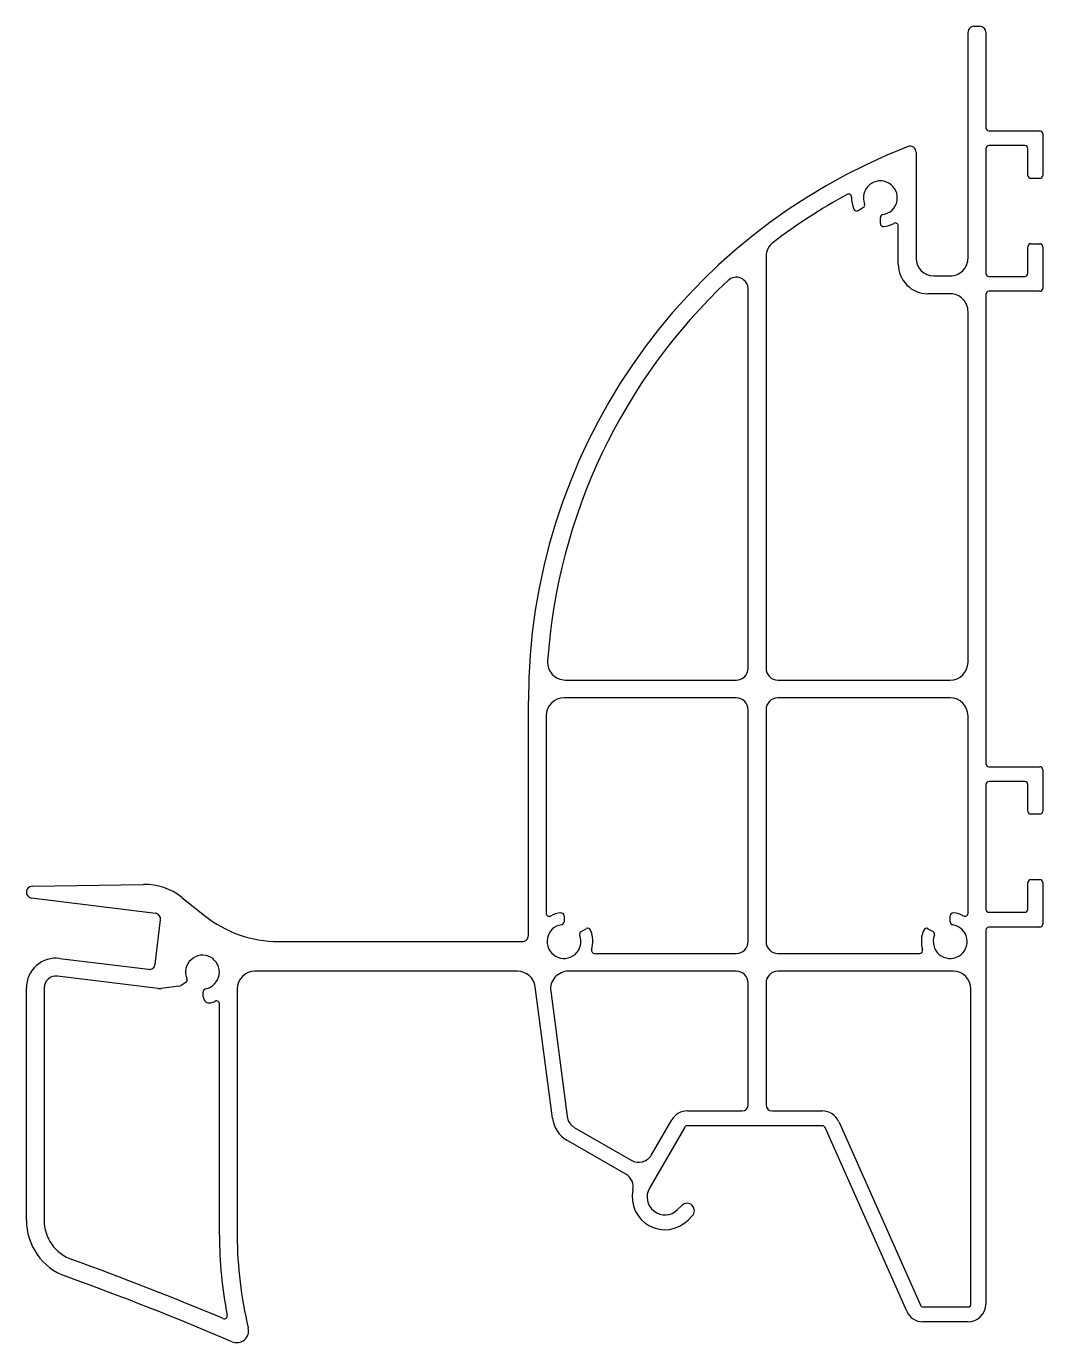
# Model space of a CAD drawing. Extents: x 18 to 189, y 11 to 233.
import ezdxf

# ---------------------------------------------------------------- set-up
doc = ezdxf.new("R2010")
doc.units = 0
doc.layers.get('0').update_dxf_attribs({"linetype": 'CONTINUOUS'})

msp = doc.modelspace()

# ---------------------------------------------------------------- linework, layer by layer
for p, q in [((177.27, 232.72), (178.27, 232.72)), ((176.26, 193.72), (176.26, 231.72)), ((179.26, 231.72), (179.26, 215.64)), ((179.76, 215.14), (188.33, 215.14)), ((179.76, 215.14), (179.76, 215.14)), ((188.83, 214.63), (188.83, 207.63)), ((167.51, 211.54), (167.51, 193.72)), ((179.26, 212.14), (179.26, 191.14)), ((179.26, 212.14), (179.26, 212.14)), ((185.83, 212.64), (179.76, 212.64)), ((185.83, 212.64), (185.83, 212.64)), ((186.33, 207.64), (186.33, 212.13)), ((188.33, 207.14), (186.83, 207.14)), ((158.64, 202.21), (157.76, 201.7)), ((161.51, 199.55), (161.51, 200.56)), ((164.51, 192.72), (164.51, 199.13)), ((186.33, 191.13), (186.33, 195.64)), ((186.83, 196.14), (188.33, 196.14)), ((188.83, 195.63), (188.83, 188.63)), ((142.26, 193.97), (142.26, 124.72)), ((142.26, 193.97), (142.26, 193.97)), ((170.51, 190.72), (173.26, 190.72)), ((179.76, 190.64), (185.83, 190.64)), ((179.76, 190.64), (179.76, 190.64)), ((139.26, 124.72), (139.26, 188.5)), ((173.27, 187.72), (169.51, 187.72)), ((179.26, 187.64), (179.26, 108.64)), ((179.26, 187.64), (179.26, 187.64)), ((188.33, 188.14), (179.76, 188.14)), ((176.26, 125.69), (176.26, 184.69)), ((108.48, 122.72), (137.26, 122.72)), ((144.26, 122.72), (173.24, 122.72)), ((137.26, 119.72), (108.26, 119.72)), ((173.26, 119.72), (144.26, 119.72)), ((102.26, 79.72), (102.26, 119.22)), ((139.26, 78.72), (139.26, 117.72)), ((142.26, 117.72), (142.26, 78.72)), ((105.26, 116.72), (105.26, 83.45)), ((176.26, 83.45), (176.26, 116.72)), ((179.76, 108.14), (188.33, 108.14)), ((179.76, 108.14), (179.76, 108.14)), ((188.83, 107.63), (188.83, 100.63)), ((179.26, 105.14), (179.26, 84.14)), ((179.26, 105.14), (179.26, 105.14)), ((185.83, 105.64), (179.76, 105.64)), ((185.83, 105.64), (185.83, 105.64)), ((186.33, 100.64), (186.33, 105.13)), ((188.33, 100.14), (186.83, 100.14)), ((186.33, 84.13), (186.33, 88.64)), ((186.83, 89.14), (188.33, 89.14)), ((188.83, 88.63), (188.83, 81.63)), ((18.74, 88.02), (37.49, 88.34)), ((39.48, 83.46), (18.62, 86.03)), ((43.91, 86.15), (47.73, 83.1)), ((39.43, 74.91), (40.35, 82.35)), ((39.48, 83.46), (39.48, 83.46)), ((108.26, 83.04), (108.26, 82.03)), ((173.26, 82.03), (173.26, 83.04)), ((179.76, 83.64), (185.83, 83.64)), ((179.76, 83.64), (179.76, 83.64)), ((111.12, 80.38), (112, 80.88)), ((169.52, 80.88), (170.39, 80.38)), ((179.26, 80.64), (179.26, 17.72)), ((179.26, 80.64), (179.26, 80.64)), ((188.33, 81.14), (179.76, 81.14)), ((60.22, 78.72), (101.24, 78.72)), ((102.26, 79.72), (102.26, 79.72)), ((23.38, 75.87), (38.31, 74.04)), ((113.39, 76.72), (137.26, 76.72)), ((144.26, 76.72), (168.12, 76.72)), ((39.43, 74.91), (39.43, 74.91)), ((100.42, 73.72), (56.26, 73.72)), ((137.26, 73.72), (108.99, 73.72)), ((173.76, 73.72), (144.26, 73.72)), ((17.76, 31.83), (17.76, 70.91)), ((20.76, 70.91), (20.76, 31.84)), ((20.76, 70.91), (20.76, 70.91)), ((39.94, 70.81), (23, 72.89)), ((43.41, 71.19), (40.43, 70.81)), ((44.6, 71.82), (43.82, 71.33)), ((106.3, 48.98), (103.39, 71.11)), ((139.26, 51.22), (139.26, 71.72)), ((142.26, 71.72), (142.26, 51.22)), ((47.55, 69.34), (47.52, 70.27)), ((53.26, 70.72), (53.26, 29.24)), ((106.02, 70.34), (108.78, 49.3)), ((176.76, 17.71), (176.76, 70.72)), ((50.26, 29.31), (50.26, 68.22)), ((129.02, 50.22), (138.26, 50.22)), ((143.26, 50.22), (151.77, 50.22)), ((109.99, 47.45), (119.58, 41.91)), ((128.57, 47.47), (122.65, 37.22)), ((123, 42.83), (126.4, 48.72)), ((151.74, 47.72), (129.01, 47.72)), ((151.74, 47.72), (151.74, 47.72)), ((165.95, 16.53), (152.2, 47.42)), ((154.49, 48.43), (168.25, 17.52)), ((118.68, 39.55), (108.76, 45.28)), ((123, 42.83), (123, 42.83)), ((127.36, 33.6), (128.08, 34.32)), ((127.37, 33.6), (127.36, 33.6)), ((129.84, 32.54), (129.13, 31.83)), ((168.7, 17.22), (176.26, 17.22)), ((168.7, 17.22), (168.7, 17.22)), ((176.26, 14.72), (168.68, 14.72))]:
    msp.add_line(p, q)
for centre, radius, start, end in [((177.26, 231.72), 1, 89.2076, 179.9999), ((178.26, 231.72), 1, 0, 89.2076), ((179.76, 215.64), 0.5, 180.0001, 270), ((188.33, 214.64), 0.5, 358.9431, 90), ((202.26, 119.22), 100, 111.1584, 180), ((166.51, 211.54), 1, 360, 110.199), ((179.76, 212.14), 0.5, 90, 180), ((185.83, 212.14), 0.5, 358.9436, 90), ((161.51, 203.86), 2.85, 278.5861, 201.414), ((186.83, 207.64), 0.5, 180, 270.0014), ((188.33, 207.64), 0.5, 270, 358.9431), ((202.3, 119.15), 97.08, 118.5396, 127.3252), ((156.16, 204), 0.5, 357.6574, 118.5446), ((161.52, 203.87), 4.87, 178.6928, 203.3492), ((157.51, 202.14), 0.5, 203.3478, 299.4135), ((158.39, 202.64), 0.5, 300.0029, 21.4137), ((162.01, 200.55), 0.5, 98.5882, 179.4279), ((162.01, 199.54), 0.5, 179.5633, 276.6329), ((161.5, 203.87), 4.86, 276.6324, 297.7054), ((164.01, 199.13), 0.5, 0.0004, 119.0985), ((145.26, 193.97), 3, 127.3247, 180), ((186.83, 195.64), 0.5, 90, 180), ((188.33, 195.64), 0.5, 358.9431, 90.0014), ((169.51, 192.72), 5, 180, 270), ((170.51, 193.72), 3, 180.0001, 270), ((173.26, 193.72), 3, 269.9989, 0), ((137.26, 188.5), 2, 0, 133.9287), ((179.76, 191.14), 0.5, 180, 270), ((185.83, 191.14), 0.5, 270, 358.9431), ((202.26, 119.22), 97, 133.189, 176.0316), ((188.33, 188.64), 0.5, 270, 358.9431), ((173.26, 184.72), 3, 359.4302, 89.7602), ((179.76, 187.64), 0.5, 90.0002, 180), ((108.48, 125.72), 3, 175.9301, 270), ((137.26, 124.72), 2, 269.9999, 0), ((144.26, 124.72), 2, 180, 270), ((173.26, 125.72), 3, 269.7602, 359.4302), ((108.26, 116.72), 3, 90, 180), ((137.26, 117.72), 2, 0, 90), ((144.26, 117.72), 2, 89.9999, 180), ((173.26, 116.72), 3, 360, 90), ((179.76, 108.64), 0.5, 180, 270), ((188.33, 107.64), 0.5, 358.9431, 90), ((179.76, 105.14), 0.5, 90, 180), ((185.83, 105.14), 0.5, 358.9436, 90), ((186.83, 100.64), 0.5, 180, 270.0014), ((188.33, 100.64), 0.5, 270, 358.9431), ((186.83, 88.64), 0.5, 90, 180), ((188.33, 88.64), 0.5, 358.9431, 90.0014), ((18.76, 87.02), 1, 90.9997, 262.1309), ((37.66, 78.34), 10, 51.3549, 91.0001), ((39.35, 82.47), 1, 352.9997, 83.0002), ((60.22, 98.72), 20, 231.3558, 270), ((105.76, 83.45), 0.5, 179.9893, 297.8395), ((108.26, 78.71), 4.86, 96.6324, 117.834), ((107.76, 83.04), 0.5, 359.5633, 96.6329), ((107.76, 82.03), 0.5, 279.4921, 359.4083), ((173.76, 83.04), 0.5, 83.3669, 179.5653), ((173.76, 82.03), 0.5, 180, 261.4164), ((173.25, 78.71), 4.86, 62.1679, 83.3697), ((175.76, 83.45), 0.5, 242.1655, 0), ((179.76, 84.14), 0.5, 180, 270), ((185.83, 84.14), 0.5, 270, 358.9431), ((108.26, 78.72), 2.85, 98.4276, 21.414), ((111.38, 79.94), 0.5, 120.0029, 201.4137), ((112.25, 80.45), 0.5, 23.3803, 119.4017), ((108.25, 78.72), 4.86, 343.7911, 23.3804), ((173.26, 78.72), 4.86, 156.6193, 196.2029), ((169.26, 80.45), 0.5, 59.3915, 156.6196), ((170.14, 79.94), 0.5, 338.5872, 60.0032), ((173.26, 78.72), 2.85, 158.5875, 81.4167), ((179.76, 80.64), 0.5, 90.0002, 180), ((188.33, 81.64), 0.5, 270, 358.9431), ((101.26, 79.72), 1, 269.2076, 360), ((137.26, 78.72), 2, 270, 360), ((144.26, 78.72), 2, 180, 270), ((22.76, 70.91), 5, 82.8124, 180), ((47.41, 73.57), 2.85, 280.45, 203.4772), ((113.39, 77.22), 0.5, 163.5482, 270), ((168.12, 77.22), 0.5, 270, 16.5074), ((38.44, 75.03), 1, 262.2183, 352.9997), ((56.26, 70.72), 3, 90, 180), ((100.42, 70.72), 3, 7.4702, 90), ((108.99, 70.72), 3, 90, 187.1879), ((137.26, 71.72), 2, 0, 90), ((144.26, 71.72), 2, 90, 180), ((173.76, 70.72), 3, 0, 90), ((22.76, 70.91), 2, 83, 180), ((43.29, 72.18), 1, 277.1224, 302.0009), ((44.33, 72.24), 0.5, 302.0006, 23.067), ((40.18, 72.8), 2, 262.9999, 277.125), ((48.02, 70.28), 0.5, 101.3395, 181.1317), ((48.55, 69.38), 1, 181.928, 284.9569), ((47.41, 73.57), 5.35, 285.2275, 293.6025), ((49.76, 68.22), 0.5, 0, 114.5692), ((138.26, 51.22), 1, 270, 360), ((143.26, 51.22), 1, 180, 270), ((111.26, 49.61), 5, 187.2613, 239.9997), ((111.26, 49.61), 2.5, 187.1139, 239.5814), ((129, 47.22), 3, 89.5025, 150.0002), ((151.74, 47.22), 3, 23.7534, 89.4872), ((129, 47.22), 0.5, 88.8529, 149.489), ((151.74, 47.22), 0.5, 24, 90), ((120.83, 44.08), 2.5, 240, 330.0002), ((117.42, 37.39), 2.5, 347.5868, 59.7631), ((125.24, 35.72), 5.5, 168.151, 315.0072), ((125.24, 35.72), 3, 150, 315), ((128.96, 33.42), 1.25, 315.0049, 134.1623), ((27.76, 31.81), 10, 179.8571, 250.2475), ((27.76, 31.81), 7, 179.766, 250.3117), ((119.35, 29.23), 69.09, 179.934, 191.1738), ((119.39, 29.24), 66.13, 180, 193.603), ((-144.62, -448.24), 503.05, 67.1307, 70.2467), ((-144.63, -448.25), 500.06, 66.7991, 70.2474), ((51.08, 15.73), 0.5, 247.1306, 12.149), ((168.7, 17.72), 3, 203.4479, 269.4876), ((168.7, 17.72), 0.5, 204, 270), ((176.26, 17.72), 3, 270, 0), ((176.26, 17.72), 0.5, 270, 359.2076), ((53.17, 13.22), 2, 246.797, 13.4701)]:
    msp.add_arc(centre, radius, start, end)

doc.saveas('drawing.dxf')
